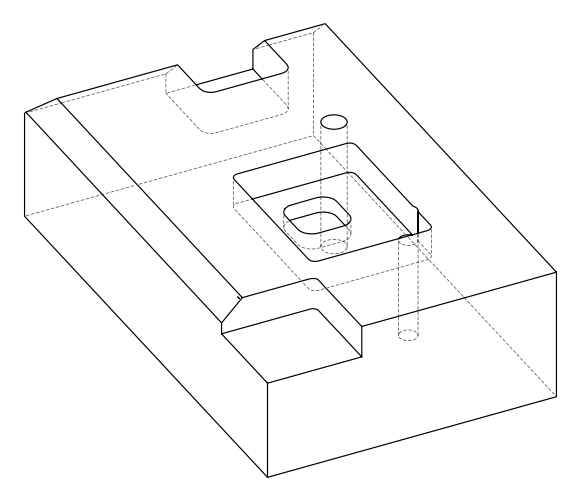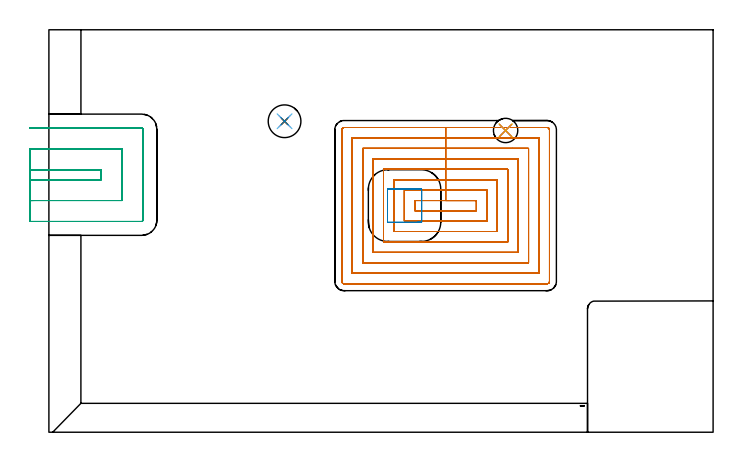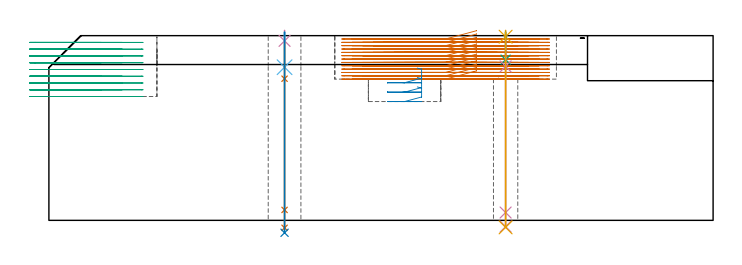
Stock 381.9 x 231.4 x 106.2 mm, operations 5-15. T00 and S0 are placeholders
(PLAN: 15 operations, 10 tool changes, 122.3 min)
(1 AREA_MILL | FG_CHAMFER_SURFACE | UGT0205_001 | 6.21 min | 20451 mm3)
(2 AREA_MILL_1 | FG_CHAMFER_SURFACE_1 | UGT0205_001 | 3 min | 9515 mm3)
(3 AREA_MILL_2 | FG_CHAMFER_SURFACE_2 | UGT0205_001 | 14.73 min | 41945 mm3)
(4 MILL_CORNER_NOTCH_RECTANGULAR | CORNER_NOTCH_RECTANGULAR | NXT0201_009 | Follow Part, ap 2, ae 75% | 31.26 min | 140049 mm3)
(5 MILL_RECTANGULAR_POCKET | POCKET_RECTANGULAR_STRAIGHT | NXT0201_009 | Follow Part, ap 2, ae 75% | 54.19 min | 310938 mm3)
(6 MILL_RECTANGULAR_POCKET_1 | POCKET_RECTANGULAR_STRAIGHT_1 | UGT0201_105 | Follow Part, ap 5.5, ae 75% | 0.87 min | 20718 mm3)
(7 MILL_SLOT | SLOT_PARTIAL_RECTANGULAR | NXT0201_012 | Follow Part, ap 4, ae 75% | 9.82 min | 147748 mm3)
(8 SPOT_DRILL | STEP1HOLE | NXT0321_9005460120000 | 0.05 min | 189 mm3)
(9 SPOT_DRILL_1 | STEP1HOLE_1 | NXT0321_9005460120000 | 0.03 min | 0 mm3)
(10 DRILL_BLIND_HOLE_INTO_CENTER | STEP1HOLE | NXT0301_092 | 0.08 min | 1719 mm3)
(11 GUN_DRILL_THROUGH_HOLE | STEP1HOLE | UGT0307_009 | 0.55 min | 10112 mm3)
(12 DRILL_TO_ENLARGE_THROUGH_HOLE | STEP1HOLE | UGT0301_256 | 0.46 min | 17417 mm3)
(13 DRILL_BLIND_HOLE_INTO_CENTER_1 | STEP1HOLE_1 | UGT0301_207 | 0.06 min | 0 mm3)
(14 GUN_DRILL_THROUGH_HOLE_1 | STEP1HOLE_1 | UGT0307_006 | 0.53 min | 5159 mm3)
(15 DRILL_TO_ENLARGE_THROUGH_HOLE_1 | STEP1HOLE_1 | NXT0301_104 | 0.45 min | 7496 mm3)
(TOOL UGT0205_001 | Chamfer Mill 20 x 3 x 45 deg. | D20 FL50 Z2)
(TOOL NXT0201_009 | ENDMILL 8mm [2P460-0800-NA 1630] | D8 FL26 Z6)
(TOOL UGT0201_105 | End Mill 22 mm | D22 FL25 Z2)
(TOOL NXT0201_012 | ENDMILL 16mm [2P460-1600-NA 1630] | D16 FL38 Z6)
(TOOL NXT0321_9005460120000 | NC Spot Drill, 142deg, 12mm, Carbide, Uncoated | D12 PA142 FL30 Z2)
(TOOL NXT0301_092 | Carbide Drill 12.1mm [860.1-1210-061A1-MM 2214] | D12.1 PA140 FL77 Z2)
(TOOL UGT0307_009 | Gun Drill 12 mm | D12 PA130 FL24 Z1)
(TOOL UGT0301_256 | Twist Drill 18.8 mm | D18.8 PA118 FL135 Z2)
(TOOL UGT0301_207 | Twist Drill 9.2 mm | D9.2 PA118 FL80 Z2)
(TOOL UGT0307_006 | Gun Drill 9 mm | D9 PA130 FL24 Z1)
(TOOL NXT0301_104 | Carbide Drill 14mm [860.1-1400-112A1-MM 2214] | D14 PA140 FL123 Z2)
(OP 5 MILL_RECTANGULAR_POCKET)
G17 G21 G94 G90
T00 M6
G54
G17 G0 G90 X245.8 Y132.527 S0 M3
G43 Z116.2 H1
Z109.2
G94 G1 Y133.2 Z109.02 F250.
X228.1 Z104.277
X210.4 F500.
Y127.4
X245.8
Y133.2
X228.1
Y139.2
X204.4
Y121.4
X251.8
Y139.2
X228.1
Y145.2
X198.4
Y115.4
X257.8
Y145.2
X228.1
Y151.2
X192.4
Y109.4
X263.8
Y151.2
X228.1
Y157.2
X186.4
Y103.4
X269.8
Y157.2
X228.1
Y163.2
X180.4
Y97.4
X275.8
Y163.2
X266.662
X228.1
Y169.2
X174.4
Y91.4
X281.8
Y169.2
X266.662
X228.1
Y175.2
X169.7
G3 X168.4 Y173.9 R1.3
G1 Y86.7
G3 X169.7 Y85.4 R1.3
G1 X286.5
G3 X287.8 Y86.7 R1.3
G1 Y173.9
G3 X286.5 Y175.2 R1.3
G1 X228.1
X227.1
G0 X245.8 Y132.527 Z107.277
G1 Y133.2 Z107.096 F250.
X228.1 Z102.354
X210.4 F500.
Y127.4
X245.8
Y133.2
X228.1
Y139.2
X204.4
Y121.4
X251.8
Y139.2
X228.1
Y145.2
X198.4
Y115.4
X257.8
Y145.2
X228.1
Y151.2
X192.4
Y109.4
X263.8
Y151.2
X228.1
Y157.2
X186.4
Y103.4
X269.8
Y157.2
X228.1
Y163.2
X180.4
Y97.4
X275.8
Y163.2
X266.662
X228.1
Y169.2
X174.4
Y91.4
X281.8
Y169.2
X266.662
X228.1
Y175.2
X169.7
G3 X168.4 Y173.9 R1.3
G1 Y86.7
G3 X169.7 Y85.4 R1.3
G1 X286.5
G3 X287.8 Y86.7 R1.3
G1 Y173.9
G3 X286.5 Y175.2 R1.3
G1 X228.1
X227.1
G0 X245.8 Y132.527 Z105.354
G1 Y133.2 Z105.173 F250.
X228.1 Z100.431
X210.4 F500.
Y127.4
X245.8
Y133.2
X228.1
Y139.2
X204.4
Y121.4
X251.8
Y139.2
X228.1
Y145.2
X198.4
Y115.4
X257.8
Y145.2
X228.1
Y151.2
X192.4
Y109.4
X263.8
Y151.2
X228.1
Y157.2
X186.4
Y103.4
X269.8
Y157.2
X228.1
Y163.2
X180.4
Y97.4
X275.8
Y163.2
X228.1
Y169.2
X174.4
Y91.4
X281.8
Y169.2
X228.1
Y175.2
X169.7
G3 X168.4 Y173.9 R1.3
G1 Y86.7
G3 X169.7 Y85.4 R1.3
G1 X286.5
G3 X287.8 Y86.7 R1.3
G1 Y173.9
G3 X286.5 Y175.2 R1.3
G1 X228.1
X227.1
G0 X245.8 Y132.527 Z103.431
G1 Y133.2 Z103.25 F250.
X228.1 Z98.508
X210.4 F500.
Y127.4
X245.8
Y133.2
X228.1
Y139.2
X204.4
Y121.4
X251.8
Y139.2
X228.1
Y145.2
X198.4
Y115.4
X257.8
Y145.2
X228.1
Y151.2
X192.4
Y109.4
X263.8
Y151.2
X228.1
Y157.2
X186.4
Y103.4
X269.8
Y157.2
X228.1
Y163.2
X180.4
Y97.4
X275.8
Y163.2
X266.662
X228.1
Y169.2
X174.4
Y91.4
X281.8
Y169.2
X266.662
X228.1
Y175.2
X169.7
G3 X168.4 Y173.9 R1.3
G1 Y86.7
G3 X169.7 Y85.4 R1.3
G1 X286.5
G3 X287.8 Y86.7 R1.3
G1 Y173.9
G3 X286.5 Y175.2 R1.3
G1 X228.1
X227.1
G0 X245.8 Y132.527 Z101.508
G1 Y133.2 Z101.327 F250.
X228.1 Z96.585
X210.4 F500.
Y127.4
X245.8
Y133.2
X228.1
Y139.2
X204.4
Y121.4
X251.8
Y139.2
X228.1
Y145.2
X198.4
Y115.4
X257.8
Y145.2
X228.1
Y151.2
X192.4
Y109.4
X263.8
Y151.2
X228.1
Y157.2
X186.4
Y103.4
X269.8
Y157.2
X228.1
Y163.2
X180.4
Y97.4
X275.8
Y163.2
X266.662
X228.1
Y169.2
X174.4
Y91.4
X281.8
Y169.2
X266.662
X228.1
Y175.2
X169.7
G3 X168.4 Y173.9 R1.3
G1 Y86.7
G3 X169.7 Y85.4 R1.3
G1 X286.5
G3 X287.8 Y86.7 R1.3
G1 Y173.9
G3 X286.5 Y175.2 R1.3
G1 X228.1
X227.1
G0 X245.8 Y132.527 Z99.585
G1 Y133.2 Z99.404 F250.
X228.1 Z94.661
X210.4 F500.
Y127.4
X245.8
Y133.2
X228.1
Y139.2
X204.4
Y121.4
X251.8
Y139.2
X228.1
Y145.2
X198.4
Y115.4
X257.8
Y145.2
X228.1
Y151.2
X192.4
Y109.4
X263.8
Y151.2
X228.1
Y157.2
X186.4
Y103.4
X269.8
Y157.2
X228.1
Y163.2
X180.4
Y97.4
X275.8
Y163.2
X228.1
Y169.2
X174.4
Y91.4
X281.8
Y169.2
X228.1
Y175.2
X169.7
G3 X168.4 Y173.9 R1.3
G1 Y86.7
G3 X169.7 Y85.4 R1.3
G1 X286.5
G3 X287.8 Y86.7 R1.3
G1 Y173.9
G3 X286.5 Y175.2 R1.3
G1 X228.1
X227.1
G0 X245.8 Y132.527 Z97.661
G1 Y133.2 Z97.481 F250.
X228.1 Z92.738
X210.4 F500.
Y127.4
X245.8
Y133.2
X228.1
Y139.2
X204.4
Y121.4
X251.8
Y139.2
X228.1
Y145.2
X198.4
Y115.4
X257.8
Y145.2
X228.1
Y151.2
X192.4
Y109.4
X263.8
Y151.2
X228.1
Y157.2
X186.4
Y103.4
X269.8
Y157.2
X228.1
Y163.2
X180.4
Y97.4
X275.8
Y163.2
X266.663
X228.1
Y169.2
X174.4
Y91.4
X281.8
Y169.2
X228.1
Y175.2
X169.7
G3 X168.4 Y173.9 R1.3
G1 Y86.7
G3 X169.7 Y85.4 R1.3
G1 X286.5
G3 X287.8 Y86.7 R1.3
G1 Y173.9
G3 X286.5 Y175.2 R1.3
G1 X228.1
X227.1
G0 X245.8 Y132.527 Z95.738
G1 Y133.2 Z95.558 F250.
X228.1 Z90.815
X210.4 F500.
Y127.4
X245.8
Y133.2
X228.1
Y139.2
X204.4
Y121.4
X251.8
Y139.2
X228.1
Y145.2
X198.4
Y115.4
X257.8
Y145.2
X228.1
Y151.2
X192.4
Y109.4
X263.8
Y151.2
X228.1
Y157.2
X186.4
Y103.4
X269.8
Y157.2
X228.1
Y163.2
X180.4
Y97.4
X275.8
Y163.2
X266.663
X228.1
Y169.2
X174.4
Y91.4
X281.8
Y169.2
X228.1
Y175.2
X169.7
G3 X168.4 Y173.9 R1.3
G1 Y86.7
G3 X169.7 Y85.4 R1.3
G1 X286.5
G3 X287.8 Y86.7 R1.3
G1 Y173.9
G3 X286.5 Y175.2 R1.3
G1 X228.1
X227.1
G0 X245.8 Y132.527 Z93.815
G1 Y133.2 Z93.635 F250.
X228.1 Z88.892
X210.4 F500.
Y127.4
X245.8
Y133.2
X228.1
Y139.2
X204.4
Y121.4
X251.8
Y139.2
X228.1
Y145.2
X198.4
Y115.4
X257.8
Y145.2
X228.1
Y151.2
X192.4
Y109.4
X263.8
Y151.2
X228.1
Y157.2
X186.4
Y103.4
X269.8
Y157.2
X228.1
Y163.2
X180.4
Y97.4
X275.8
Y163.2
X266.662
X228.1
Y169.2
X174.4
Y91.4
X281.8
Y169.2
X266.662
X228.1
Y175.2
X169.7
G3 X168.4 Y173.9 R1.3
G1 Y86.7
G3 X169.7 Y85.4 R1.3
G1 X286.5
G3 X287.8 Y86.7 R1.3
G1 Y173.9
G3 X286.5 Y175.2 R1.3
G1 X228.1
X227.1
G0 X245.8 Y132.527 Z91.892
G1 Y133.2 Z91.712 F250.
X228.1 Z86.969
X210.4 F500.
Y127.4
X245.8
Y133.2
X228.1
Y139.2
X204.4
Y121.4
X251.8
Y139.2
X228.1
Y145.2
X198.4
Y115.4
X257.8
Y145.2
X228.1
Y151.2
X192.4
Y109.4
X263.8
Y151.2
X228.1
Y157.2
X186.4
Y103.4
X269.8
Y157.2
X228.1
Y163.2
X180.4
Y97.4
X275.8
Y163.2
X266.662
X228.1
Y169.2
X174.4
Y91.4
X281.8
Y169.2
X266.662
X228.1
Y175.2
X169.7
G3 X168.4 Y173.9 R1.3
G1 Y86.7
G3 X169.7 Y85.4 R1.3
G1 X286.5
G3 X287.8 Y86.7 R1.3
G1 Y173.9
G3 X286.5 Y175.2 R1.3
G1 X228.1
X227.1
G0 X245.8 Y132.527 Z89.969
G1 Y133.2 Z89.789 F250.
X228.1 Z85.046
X210.4 F500.
Y127.4
X245.8
Y133.2
X228.1
Y139.2
X204.4
Y121.4
X251.8
Y139.2
X228.1
Y145.2
X198.4
Y115.4
X257.8
Y145.2
X228.1
Y151.2
X192.4
Y109.4
X263.8
Y151.2
X228.1
Y157.2
X186.4
Y103.4
X269.8
Y157.2
X228.1
Y163.2
X180.4
Y97.4
X275.8
Y163.2
X266.662
X228.1
Y169.2
X174.4
Y91.4
X281.8
Y169.2
X266.662
X228.1
Y175.2
X169.7
G3 X168.4 Y173.9 R1.3
G1 Y86.7
G3 X169.7 Y85.4 R1.3
G1 X286.5
G3 X287.8 Y86.7 R1.3
G1 Y173.9
G3 X286.5 Y175.2 R1.3
G1 X228.1
X227.1
G0 X245.8 Y132.527 Z88.046
G1 Y133.2 Z87.866 F250.
X228.1 Z83.123
X210.4 F500.
Y127.4
X245.8
Y133.2
X228.1
Y139.2
X204.4
Y121.4
X251.8
Y139.2
X228.1
Y145.2
X198.4
Y115.4
X257.8
Y145.2
X228.1
Y151.2
X192.4
Y109.4
X263.8
Y151.2
X228.1
Y157.2
X186.4
Y103.4
X269.8
Y157.2
X228.1
Y163.2
X180.4
Y97.4
X275.8
Y163.2
X266.662
X228.1
Y169.2
X174.4
Y91.4
X281.8
Y169.2
X266.662
X228.1
Y175.2
X169.7
G3 X168.4 Y173.9 R1.3
G1 Y86.7
G3 X169.7 Y85.4 R1.3
G1 X286.5
G3 X287.8 Y86.7 R1.3
G1 Y173.9
G3 X286.5 Y175.2 R1.3
G1 X228.1
X227.1
G0 X245.8 Y132.527 Z86.123
G1 Y133.2 Z85.943 F250.
X228.1 Z81.2
X210.4 F500.
Y127.4
X245.8
Y133.2
X228.1
Y139.2
X204.4
Y121.4
X251.8
Y139.2
X228.1
Y145.2
X198.4
Y115.4
X257.8
Y145.2
X228.1
Y151.2
X192.4
Y109.4
X263.8
Y151.2
X228.1
Y157.2
X186.4
Y103.4
X269.8
Y157.2
X228.1
Y163.2
X180.4
Y97.4
X275.8
Y163.2
X266.662
X228.1
Y169.2
X174.4
Y91.4
X281.8
Y169.2
X266.662
X228.1
Y175.2
X169.7
G3 X168.4 Y173.9 R1.3
G1 Y86.7
G3 X169.7 Y85.4 R1.3
G1 X286.5
G3 X287.8 Y86.7 R1.3
G1 Y173.9
G3 X286.5 Y175.2 R1.3
G1 X228.1
X227.1
G0 Z116.2
M5
M2
(OP 6 MILL_RECTANGULAR_POCKET_1)
G17 G21 G94 G90
T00 M6
G54
G17 G0 G90 X211.823 Y120.7 S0 M3
G43 Z116.2 H0
Z87.543
G94 G1 X214.2 Z86.906 F250.
X214.232 Z86.897
X214.274 Y120.726 Z86.884
X214.3 Y120.768 Z86.871
Y139.832 Z81.763
X214.274 Y139.874 Z81.749
X214.232 Y139.9 Z81.736
X214.2 Z81.728
X204.5 Z79.129
X194.8 F500.
X194.745 Y139.895
X194.705 Y139.855
X194.7 Y139.8
Y120.8
X194.705 Y120.745
X194.745 Y120.705
X194.8 Y120.7
X214.2
X214.255 Y120.705
X214.295 Y120.745
X214.3 Y120.8
Y139.8
X214.295 Y139.855
X214.255 Y139.895
X214.2 Y139.9
X204.5
X203.5
G0 X211.823 Y120.7 Z82.129
G1 X214.2 Z81.492 F250.
X214.232 Z81.483
X214.274 Y120.726 Z81.47
X214.3 Y120.768 Z81.457
Y139.832 Z76.348
X214.274 Y139.874 Z76.335
X214.232 Y139.9 Z76.322
X214.2 Z76.313
X204.5 Z73.714
X194.8 F500.
X194.745 Y139.895
X194.705 Y139.855
X194.7 Y139.8
Y120.8
X194.705 Y120.745
X194.745 Y120.705
X194.8 Y120.7
X214.2
X214.255 Y120.705
X214.295 Y120.745
X214.3 Y120.8
Y139.8
X214.295 Y139.855
X214.255 Y139.895
X214.2 Y139.9
X204.5
X203.5
G0 X211.823 Y120.7 Z76.714
G1 X214.2 Z76.077 F250.
X214.232 Z76.069
X214.274 Y120.726 Z76.056
X214.3 Y120.768 Z76.042
Y139.832 Z70.934
X214.274 Y139.874 Z70.921
X214.232 Y139.9 Z70.908
X214.2 Z70.899
X204.5 Z68.3
X194.8 F500.
X194.745 Y139.895
X194.705 Y139.855
X194.7 Y139.8
Y120.8
X194.705 Y120.745
X194.745 Y120.705
X194.8 Y120.7
X214.2
X214.255 Y120.705
X214.295 Y120.745
X214.3 Y120.8
Y139.8
X214.295 Y139.855
X214.255 Y139.895
X214.2 Y139.9
X204.5
X203.5
G0 Z116.2
M5
M2
(OP 7 MILL_SLOT)
G17 G21 G94 G90
T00 M6
G54
G17 G0 G90 X-11. Y145.167 S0 M3
G43 Z116.2 H1
Z102.311
G94 G1 X-8. Y145.199 F250.
G2 X-7.746 Y145.2 R24. F500.
G1 X30.1
Y150.9
X-7.746
G2 X-8. Y150.901 R24.
G1 X-11. Y150.933 F250.
X-10.999 Y133.134
X-8. Y133.197
G2 X-7.746 Y133.2 R12. F500.
G1 X42.1
Y162.9
X-7.746
G2 X-8. Y162.903 R12.
G1 X-10.999 Y162.966 F250.
X-10.746 Y121.2
X-7.746
X53.3 F500.
G3 X54.1 Y122. R0.8
G1 Y174.1
G3 X53.3 Y174.9 R0.8
G1 X-7.746
X-10.746 F250.
G0 X-11. Y145.167 Z98.422
G1 X-8. Y145.199
G2 X-7.746 Y145.2 R24. F500.
G1 X30.1
Y150.9
X-7.746
G2 X-8. Y150.901 R24.
G1 X-11. Y150.933 F250.
X-10.999 Y133.134
X-8. Y133.197
G2 X-7.746 Y133.2 R12. F500.
G1 X42.1
Y162.9
X-7.746
G2 X-8. Y162.903 R12.
G1 X-10.999 Y162.966 F250.
X-10.746 Y121.2
X-7.746
X53.3 F500.
G3 X54.1 Y122. R0.8
G1 Y174.1
G3 X53.3 Y174.9 R0.8
G1 X-7.746
X-10.746 F250.
G0 X-11. Y145.2 Z94.533
G1 X-8.
X30.1 F500.
Y150.9
X-8.
X-11. F250.
Y133.2
X-8.
X42.1 F500.
Y162.9
X-8.
X-11. F250.
X-10.999 Y121.2
X-7.999
X53.3 F500.
G3 X54.1 Y122. R0.8
G1 Y174.1
G3 X53.3 Y174.9 R0.8
G1 X-7.999
X-10.999 F250.
G0 X-11. Y145.2 Z90.644
G1 X-8.
X30.1 F500.
Y150.9
X-8.
X-11. F250.
Y133.2
X-8.
X42.1 F500.
Y162.9
X-8.
X-11. F250.
Y121.2
X-8.
X53.3 F500.
G3 X54.1 Y122. R0.8
G1 Y174.1
G3 X53.3 Y174.9 R0.8
G1 X-8.
X-11. F250.
G0 Y145.2 Z86.756
G1 X-8.
X30.1 F500.
Y150.9
X-8.
X-11. F250.
Y133.2
X-8.
X42.1 F500.
Y162.9
X-8.
X-11. F250.
Y121.2
X-8.
X53.3 F500.
G3 X54.1 Y122. R0.8
G1 Y174.1
G3 X53.3 Y174.9 R0.8
G1 X-8.
X-11. F250.
G0 Y145.2 Z82.867
G1 X-8.
X30.1 F500.
Y150.9
X-8.
X-11. F250.
Y133.2
X-8.
X42.1 F500.
Y162.9
X-8.
X-11. F250.
Y121.2
X-8.
X53.3 F500.
G3 X54.1 Y122. R0.8
G1 Y174.1
G3 X53.3 Y174.9 R0.8
G1 X-8.
X-11. F250.
G0 Y145.2 Z78.978
G1 X-8.
X30.1 F500.
Y150.9
X-8.
X-11. F250.
Y133.2
X-8.
X42.1 F500.
Y162.9
X-8.
X-11. F250.
Y121.2
X-8.
X53.3 F500.
G3 X54.1 Y122. R0.8
G1 Y174.1
G3 X53.3 Y174.9 R0.8
G1 X-8.
X-11. F250.
G0 Y145.2 Z75.089
G1 X-8.
X30.1 F500.
Y150.9
X-8.
X-11. F250.
Y133.2
X-8.
X42.1 F500.
Y162.9
X-8.
X-11. F250.
Y121.2
X-8.
X53.3 F500.
G3 X54.1 Y122. R0.8
G1 Y174.1
G3 X53.3 Y174.9 R0.8
G1 X-8.
X-11. F250.
G0 Y145.2 Z71.2
G1 X-8.
X30.1 F500.
Y150.9
X-8.
X-11. F250.
Y133.2
X-8.
X42.1 F500.
Y162.9
X-8.
X-11. F250.
Y121.2
X-8.
X53.3 F500.
G3 X54.1 Y122. R0.8
G1 Y174.1
G3 X53.3 Y174.9 R0.8
G1 X-8.
X-11. F250.
G0 Z116.2
M5
M2
(OP 8 SPOT_DRILL)
G17 G21 G94 G90
T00 M6
G54
G17 G0 G90 X135.5 Y178.8 S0 M3
G43 Z116.2 H0
G94 G81 G98 Z103.2 F250. R109.2
G80
M5
M2
(OP 9 SPOT_DRILL_1)
G17 G21 G94 G90
T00 M6
G54
G17 G0 G90 X262.6 Y173.5 S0 M3
G43 Z116.2 H0
G94 G81 G98 Z105.597 F250. R109.2
G80
M5
M2
(OP 10 DRILL_BLIND_HOLE_INTO_CENTER)
G17 G21 G94 G90
T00 M6
G54
G17 G0 G90 X135.5 Y178.8 S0 M3
G43 Z116.2 H1
G94 G81 G98 Z88.05 F250. R108.2
G80
M5
M2
(OP 11 GUN_DRILL_THROUGH_HOLE)
G17 G21 G94 G90
T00 M6
G54
G17 G0 G90 X135.5 Y178.8 M8
G43 Z116.2 H0
Z102.219
S716 M3
G94 G1 Z81.436 F125. M26
G4 X.084
Z6. F250.
G4 X.084
Z-4.298 F125.
G4 X.084
M5
M9
G0 Z102.219
Z116.2
M2
(OP 12 DRILL_TO_ENLARGE_THROUGH_HOLE)
G17 G21 G94 G90
T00 M6
G54
G17 G0 G90 X135.5 Y178.8 S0 M3
G43 Z116.2 H0
G94 G73 G98 Z-7.148 F250. Q16.193 R108.2
G80
M5
M2
(OP 13 DRILL_BLIND_HOLE_INTO_CENTER_1)
G17 G21 G94 G90
T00 M6
G54
G17 G0 G90 X262.6 Y173.5 S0 M3
G43 Z116.2 H0
G94 G81 G98 Z92.4 F250. R108.2
G80
M5
M2
(OP 14 GUN_DRILL_THROUGH_HOLE_1)
G17 G21 G94 G90
T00 M6
G54
G17 G0 G90 X262.6 Y173.5 M8
G43 Z116.2 H0
Z104.029
S716 M3
G94 G1 Z88.505 F125. M26
G4 X.084
Z4.5 F250.
G4 X.084
Z-3.598 F125.
G4 X.084
M5
M9
G0 Z104.029
Z116.2
M2
(OP 15 DRILL_TO_ENLARGE_THROUGH_HOLE_1)
G17 G21 G94 G90
T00 M6
G54
G17 G0 G90 X262.6 Y173.5 S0 M3
G43 Z116.2 H1
G94 G73 G98 Z-4.048 F250. Q13.781 R108.2
G80
M5
M2
